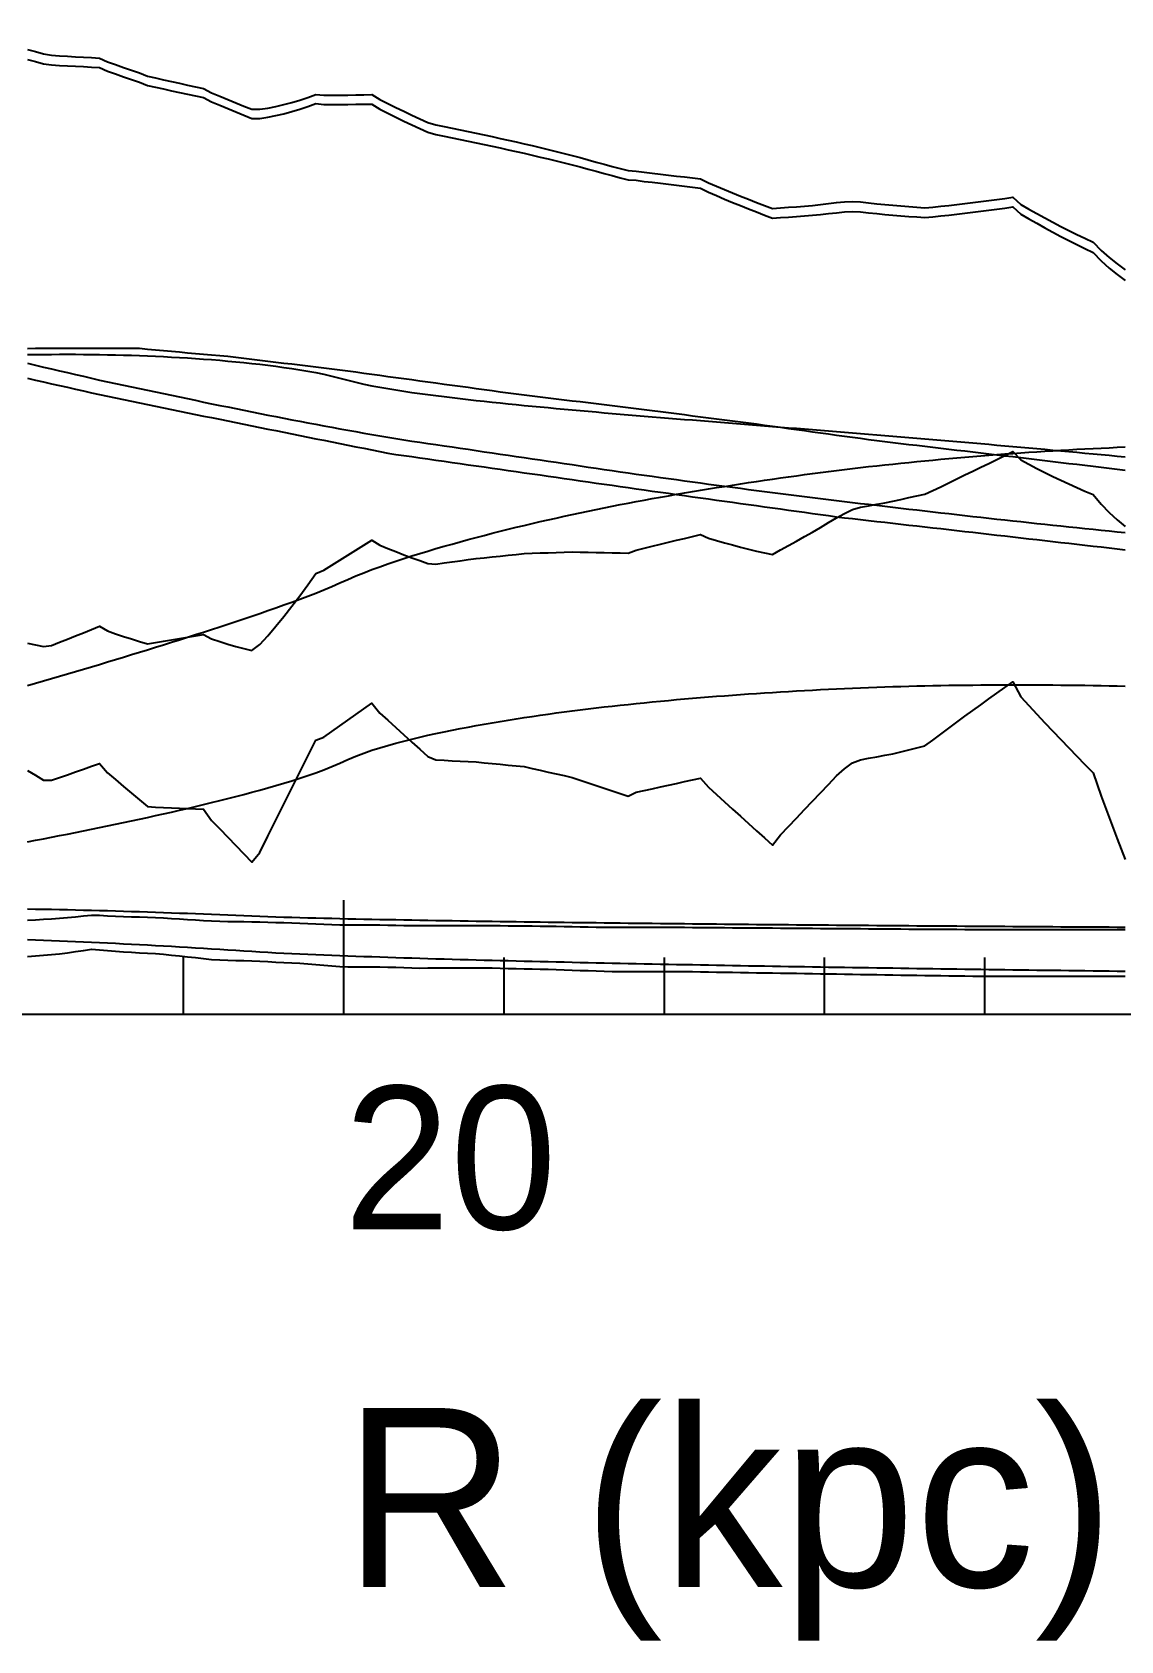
# Model space of a CAD drawing. Extents: x -35 to 191, y -35 to 135.
# Drawn here: x 72.2 to 133, y -35 to 54.9 of the extents above; entities that cross this region are included whole.
import ezdxf

# ---------------------------------------------------------------- set-up
doc = ezdxf.new("R2010")
doc.units = 0

msp = doc.modelspace()

# ---------------------------------------------------------------- linework, layer by layer
at = {"color": 0}
for p, q in [((89.6, 0), (89.6, 6.4)), ((80.64, 0), (80.64, 3.2)), ((98.56, 0), (98.56, 3.2)), ((107.52, 0), (107.52, 3.2)), ((116.48, 0), (116.48, 3.2)), ((125.44, 0), (125.44, 3.2))]:
    msp.add_line(p, q, dxfattribs=at)
msp.add_lwpolyline([(0, 0), (0, 108.731), (179.2, 108.731), (179.2, 0)], close=True, dxfattribs=at)
at = {"color": 2}
for points in [[(71.904, 53.967), (72.352, 53.848), (72.8, 53.715), (73.248, 53.644), (73.696, 53.615), (74.144, 53.588), (74.592, 53.561), (75.04, 53.536), (75.488, 53.512), (75.936, 53.483), (76.384, 53.28), (76.832, 53.12), (77.28, 52.964), (77.728, 52.81), (78.176, 52.658), (78.624, 52.473), (79.072, 52.372), (79.52, 52.274), (79.968, 52.174), (80.416, 52.075), (80.864, 51.975), (81.312, 51.876), (81.76, 51.777), (82.208, 51.547), (82.656, 51.358), (83.104, 51.174), (83.552, 50.988), (84, 50.803), (84.448, 50.623), (84.896, 50.62), (85.344, 50.689), (85.792, 50.775), (86.24, 50.878), (86.688, 50.996), (87.136, 51.131), (87.584, 51.281), (88.032, 51.447), (88.48, 51.403), (88.928, 51.407), (89.376, 51.41), (89.824, 51.415), (90.272, 51.423), (90.72, 51.434), (91.168, 51.447), (91.616, 51.168), (92.064, 50.943), (92.512, 50.723), (92.96, 50.509), (93.408, 50.3), (93.856, 50.092), (94.304, 49.888), (94.752, 49.749), (95.2, 49.655), (95.648, 49.564), (96.096, 49.471), (96.544, 49.378), (96.992, 49.286), (97.44, 49.187), (97.888, 49.089), (98.336, 48.99), (98.784, 48.891), (99.232, 48.792), (99.68, 48.694), (100.128, 48.586), (100.576, 48.477), (101.024, 48.367), (101.472, 48.258), (101.92, 48.148), (102.368, 48.039), (102.816, 47.915), (103.264, 47.792), (103.712, 47.67), (104.16, 47.549), (104.608, 47.428), (105.056, 47.308), (105.504, 47.189), (105.952, 47.163), (106.4, 47.107), (106.848, 47.052), (107.296, 46.997), (107.744, 46.942), (108.192, 46.888), (108.64, 46.835), (109.088, 46.782), (109.536, 46.729), (109.984, 46.504), (110.432, 46.315), (110.88, 46.128), (111.328, 45.945), (111.776, 45.765), (112.224, 45.589), (112.672, 45.415), (113.12, 45.243), (113.568, 45.073), (114.016, 45.115), (114.464, 45.14), (114.912, 45.171), (115.36, 45.207), (115.808, 45.247), (116.256, 45.294), (116.704, 45.345), (117.152, 45.402), (117.6, 45.441), (118.048, 45.468), (118.496, 45.442), (118.944, 45.391), (119.392, 45.34), (119.84, 45.294), (120.288, 45.25), (120.736, 45.216), (121.184, 45.182), (121.632, 45.148), (122.08, 45.116), (122.528, 45.15), (122.976, 45.196), (123.424, 45.245), (123.872, 45.297), (124.32, 45.351), (124.768, 45.402), (125.216, 45.456), (125.664, 45.513), (126.112, 45.572), (126.56, 45.634), (127.008, 45.699), (127.456, 45.295), (127.904, 45.041), (128.352, 44.792), (128.8, 44.546), (129.248, 44.304), (129.696, 44.072), (130.144, 43.846), (130.592, 43.623), (131.04, 43.405), (131.488, 43.191), (131.936, 42.731), (132.384, 42.338), (132.832, 41.975), (133.28, 41.65)], [(71.904, 36.9), (72.352, 36.907), (72.8, 36.913), (73.248, 36.917), (73.696, 36.919), (74.144, 36.92), (74.592, 36.919), (75.04, 36.916), (75.488, 36.912), (75.936, 36.906), (76.384, 36.898), (76.832, 36.888), (77.28, 36.877), (77.728, 36.863), (78.176, 36.848), (78.624, 36.831), (79.072, 36.812), (79.52, 36.791), (79.968, 36.768), (80.416, 36.743), (80.864, 36.715), (81.312, 36.686), (81.76, 36.654), (82.208, 36.62), (82.656, 36.583), (83.104, 36.544), (83.552, 36.503), (84, 36.459), (84.448, 36.411), (84.896, 36.361), (85.344, 36.308), (85.792, 36.251), (86.24, 36.19), (86.688, 36.125), (87.136, 36.055), (87.584, 35.979), (88.032, 35.897), (88.48, 35.807), (88.928, 35.706), (89.376, 35.592), (89.824, 35.471), (90.272, 35.357), (90.72, 35.255), (91.168, 35.163), (91.616, 35.079), (92.064, 35.001), (92.512, 34.928), (92.96, 34.858), (93.408, 34.792), (93.856, 34.729), (94.304, 34.668), (94.752, 34.609), (95.2, 34.553), (95.648, 34.498), (96.096, 34.445), (96.544, 34.393), (96.992, 34.343), (97.44, 34.294), (97.888, 34.246), (98.336, 34.199), (98.784, 34.153), (99.232, 34.108), (99.68, 34.064), (100.128, 34.021), (100.576, 33.978), (101.024, 33.936), (101.472, 33.894), (101.92, 33.853), (102.368, 33.813), (102.816, 33.773), (103.264, 33.733), (103.712, 33.694), (104.16, 33.656), (104.608, 33.617), (105.056, 33.579), (105.504, 33.541), (105.952, 33.504), (106.4, 33.467), (106.848, 33.43), (107.296, 33.393), (107.744, 33.356), (108.192, 33.32), (108.64, 33.283), (109.088, 33.247), (109.536, 33.211), (109.984, 33.175), (110.432, 33.139), (110.88, 33.103), (111.328, 33.067), (111.776, 33.031), (112.224, 32.995), (112.672, 32.96), (113.12, 32.924), (113.568, 32.888), (114.016, 32.852), (114.464, 32.816), (114.912, 32.781), (115.36, 32.745), (115.808, 32.709), (116.256, 32.673), (116.704, 32.636), (117.152, 32.6), (117.6, 32.564), (118.048, 32.527), (118.496, 32.491), (118.944, 32.454), (119.392, 32.417), (119.84, 32.38), (120.288, 32.343), (120.736, 32.306), (121.184, 32.269), (121.632, 32.231), (122.08, 32.194), (122.528, 32.156), (122.976, 32.118), (123.424, 32.08), (123.872, 32.041), (124.32, 32.003), (124.768, 31.964), (125.216, 31.925), (125.664, 31.886), (126.112, 31.846), (126.56, 31.807), (127.008, 31.767), (127.456, 31.727), (127.904, 31.687), (128.352, 31.647), (128.8, 31.606), (129.248, 31.565), (129.696, 31.524), (130.144, 31.483), (130.592, 31.441), (131.04, 31.399), (131.488, 31.357), (131.936, 31.315), (132.384, 31.272), (132.832, 31.229), (133.28, 31.186)], [(71.904, 36.416), (72.352, 36.312), (72.8, 36.209), (73.248, 36.104), (73.696, 36.001), (74.144, 35.897), (74.592, 35.793), (75.04, 35.689), (75.488, 35.585), (75.936, 35.482), (76.384, 35.387), (76.832, 35.292), (77.28, 35.198), (77.728, 35.103), (78.176, 35.008), (78.624, 34.914), (79.072, 34.819), (79.52, 34.725), (79.968, 34.63), (80.416, 34.535), (80.864, 34.441), (81.312, 34.346), (81.76, 34.252), (82.208, 34.158), (82.656, 34.066), (83.104, 33.974), (83.552, 33.882), (84, 33.792), (84.448, 33.702), (84.896, 33.613), (85.344, 33.525), (85.792, 33.437), (86.24, 33.35), (86.688, 33.264), (87.136, 33.178), (87.584, 33.093), (88.032, 33.009), (88.48, 32.925), (88.928, 32.842), (89.376, 32.76), (89.824, 32.678), (90.272, 32.596), (90.72, 32.516), (91.168, 32.435), (91.616, 32.355), (92.064, 32.277), (92.512, 32.203), (92.96, 32.136), (93.408, 32.071), (93.856, 32.004), (94.304, 31.938), (94.752, 31.872), (95.2, 31.805), (95.648, 31.741), (96.096, 31.674), (96.544, 31.607), (96.992, 31.542), (97.44, 31.475), (97.888, 31.409), (98.336, 31.343), (98.784, 31.276), (99.232, 31.211), (99.68, 31.145), (100.128, 31.078), (100.576, 31.013), (101.024, 30.947), (101.472, 30.881), (101.92, 30.815), (102.368, 30.749), (102.816, 30.683), (103.264, 30.617), (103.712, 30.551), (104.16, 30.485), (104.608, 30.42), (105.056, 30.355), (105.504, 30.291), (105.952, 30.226), (106.4, 30.163), (106.848, 30.099), (107.296, 30.036), (107.744, 29.974), (108.192, 29.912), (108.64, 29.85), (109.088, 29.789), (109.536, 29.728), (109.984, 29.667), (110.432, 29.607), (110.88, 29.547), (111.328, 29.487), (111.776, 29.428), (112.224, 29.369), (112.672, 29.311), (113.12, 29.253), (113.568, 29.195), (114.016, 29.138), (114.464, 29.081), (114.912, 29.024), (115.36, 28.967), (115.808, 28.911), (116.256, 28.855), (116.704, 28.8), (117.152, 28.745), (117.6, 28.691), (118.048, 28.638), (118.496, 28.585), (118.944, 28.532), (119.392, 28.479), (119.84, 28.426), (120.288, 28.373), (120.736, 28.321), (121.184, 28.268), (121.632, 28.216), (122.08, 28.164), (122.528, 28.113), (122.976, 28.061), (123.424, 28.01), (123.872, 27.96), (124.32, 27.909), (124.768, 27.859), (125.216, 27.809), (125.664, 27.76), (126.112, 27.71), (126.56, 27.661), (127.008, 27.612), (127.456, 27.564), (127.904, 27.515), (128.352, 27.467), (128.8, 27.42), (129.248, 27.372), (129.696, 27.325), (130.144, 27.277), (130.592, 27.231), (131.04, 27.184), (131.488, 27.137), (131.936, 27.091), (132.384, 27.045), (132.832, 26.999), (133.28, 26.953)], [(71.904, 9.66), (72.352, 9.745), (72.8, 9.831), (73.248, 9.918), (73.696, 10.006), (74.144, 10.094), (74.592, 10.183), (75.04, 10.273), (75.488, 10.364), (75.936, 10.455), (76.384, 10.548), (76.832, 10.641), (77.28, 10.735), (77.728, 10.831), (78.176, 10.927), (78.624, 11.025), (79.072, 11.124), (79.52, 11.224), (79.968, 11.325), (80.416, 11.428), (80.864, 11.532), (81.312, 11.637), (81.76, 11.745), (82.208, 11.853), (82.656, 11.964), (83.104, 12.077), (83.552, 12.192), (84, 12.309), (84.448, 12.428), (84.896, 12.551), (85.344, 12.676), (85.792, 12.805), (86.24, 12.937), (86.688, 13.074), (87.136, 13.217), (87.584, 13.365), (88.032, 13.521), (88.48, 13.686), (88.928, 13.865), (89.376, 14.06), (89.824, 14.262), (90.272, 14.451), (90.72, 14.621), (91.168, 14.776), (91.616, 14.918), (92.064, 15.051), (92.512, 15.176), (92.96, 15.294), (93.408, 15.407), (93.856, 15.514), (94.304, 15.617), (94.752, 15.716), (95.2, 15.812), (95.648, 15.903), (96.096, 15.992), (96.544, 16.078), (96.992, 16.161), (97.44, 16.241), (97.888, 16.318), (98.336, 16.394), (98.784, 16.467), (99.232, 16.538), (99.68, 16.607), (100.128, 16.674), (100.576, 16.739), (101.024, 16.802), (101.472, 16.864), (101.92, 16.923), (102.368, 16.982), (102.816, 17.038), (103.264, 17.093), (103.712, 17.147), (104.16, 17.199), (104.608, 17.25), (105.056, 17.299), (105.504, 17.347), (105.952, 17.394), (106.4, 17.439), (106.848, 17.484), (107.296, 17.527), (107.744, 17.569), (108.192, 17.609), (108.64, 17.649), (109.088, 17.687), (109.536, 17.725), (109.984, 17.761), (110.432, 17.796), (110.88, 17.83), (111.328, 17.864), (111.776, 17.896), (112.224, 17.927), (112.672, 17.958), (113.12, 17.987), (113.568, 18.016), (114.016, 18.043), (114.464, 18.07), (114.912, 18.097), (115.36, 18.122), (115.808, 18.147), (116.256, 18.171), (116.704, 18.195), (117.152, 18.217), (117.6, 18.238), (118.048, 18.258), (118.496, 18.276), (118.944, 18.293), (119.392, 18.309), (119.84, 18.324), (120.288, 18.338), (120.736, 18.351), (121.184, 18.364), (121.632, 18.375), (122.08, 18.385), (122.528, 18.394), (122.976, 18.402), (123.424, 18.41), (123.872, 18.416), (124.32, 18.422), (124.768, 18.427), (125.216, 18.431), (125.664, 18.434), (126.112, 18.437), (126.56, 18.438), (127.008, 18.439), (127.456, 18.439), (127.904, 18.438), (128.352, 18.437), (128.8, 18.434), (129.248, 18.431), (129.696, 18.427), (130.144, 18.423), (130.592, 18.417), (131.04, 18.411), (131.488, 18.405), (131.936, 18.397), (132.384, 18.389), (132.832, 18.38), (133.28, 18.37)], [(71.904, 4.198), (72.352, 4.182), (72.8, 4.166), (73.248, 4.149), (73.696, 4.131), (74.144, 4.112), (74.592, 4.093), (75.04, 4.073), (75.488, 4.053), (75.936, 4.032), (76.384, 4.01), (76.832, 3.988), (77.28, 3.965), (77.728, 3.942), (78.176, 3.918), (78.624, 3.894), (79.072, 3.869), (79.52, 3.844), (79.968, 3.818), (80.416, 3.792), (80.864, 3.765), (81.312, 3.738), (81.76, 3.711), (82.208, 3.683), (82.656, 3.655), (83.104, 3.626), (83.552, 3.596), (84, 3.566), (84.448, 3.537), (84.896, 3.51), (85.344, 3.485), (85.792, 3.462), (86.24, 3.439), (86.688, 3.418), (87.136, 3.397), (87.584, 3.378), (88.032, 3.358), (88.48, 3.34), (88.928, 3.322), (89.376, 3.305), (89.824, 3.288), (90.272, 3.271), (90.72, 3.255), (91.168, 3.239), (91.616, 3.224), (92.064, 3.209), (92.512, 3.194), (92.96, 3.18), (93.408, 3.166), (93.856, 3.152), (94.304, 3.138), (94.752, 3.125), (95.2, 3.112), (95.648, 3.099), (96.096, 3.087), (96.544, 3.074), (96.992, 3.062), (97.44, 3.05), (97.888, 3.039), (98.336, 3.027), (98.784, 3.016), (99.232, 3.004), (99.68, 2.993), (100.128, 2.983), (100.576, 2.972), (101.024, 2.961), (101.472, 2.951), (101.92, 2.941), (102.368, 2.93), (102.816, 2.92), (103.264, 2.91), (103.712, 2.901), (104.16, 2.891), (104.608, 2.882), (105.056, 2.872), (105.504, 2.863), (105.952, 2.854), (106.4, 2.845), (106.848, 2.836), (107.296, 2.827), (107.744, 2.818), (108.192, 2.809), (108.64, 2.801), (109.088, 2.792), (109.536, 2.784), (109.984, 2.775), (110.432, 2.767), (110.88, 2.759), (111.328, 2.751), (111.776, 2.743), (112.224, 2.735), (112.672, 2.727), (113.12, 2.72), (113.568, 2.712), (114.016, 2.704), (114.464, 2.697), (114.912, 2.689), (115.36, 2.682), (115.808, 2.674), (116.256, 2.667), (116.704, 2.66), (117.152, 2.653), (117.6, 2.646), (118.048, 2.639), (118.496, 2.632), (118.944, 2.625), (119.392, 2.618), (119.84, 2.611), (120.288, 2.605), (120.736, 2.598), (121.184, 2.591), (121.632, 2.585), (122.08, 2.578), (122.528, 2.572), (122.976, 2.565), (123.424, 2.559), (123.872, 2.553), (124.32, 2.546), (124.768, 2.54), (125.216, 2.534), (125.664, 2.528), (126.112, 2.522), (126.56, 2.516), (127.008, 2.51), (127.456, 2.504), (127.904, 2.498), (128.352, 2.492), (128.8, 2.486), (129.248, 2.48), (129.696, 2.475), (130.144, 2.469), (130.592, 2.463), (131.04, 2.458), (131.488, 2.452), (131.936, 2.447), (132.384, 2.441), (132.832, 2.436), (133.28, 2.43)]]:
    msp.add_lwpolyline(points, dxfattribs=at)
at = {"color": 1}
msp.add_lwpolyline([(71.904, 53.412), (72.352, 53.296), (72.8, 53.165), (73.248, 53.097), (73.696, 53.071), (74.144, 53.047), (74.592, 53.025), (75.04, 53.003), (75.488, 52.981), (75.936, 52.954), (76.384, 52.754), (76.832, 52.596), (77.28, 52.441), (77.728, 52.288), (78.176, 52.138), (78.624, 51.953), (79.072, 51.854), (79.52, 51.758), (79.968, 51.66), (80.416, 51.562), (80.864, 51.465), (81.312, 51.368), (81.76, 51.27), (82.208, 51.04), (82.656, 50.851), (83.104, 50.666), (83.552, 50.478), (84, 50.292), (84.448, 50.111), (84.896, 50.109), (85.344, 50.18), (85.792, 50.267), (86.24, 50.37), (86.688, 50.489), (87.136, 50.624), (87.584, 50.774), (88.032, 50.939), (88.48, 50.893), (88.928, 50.894), (89.376, 50.894), (89.824, 50.896), (90.272, 50.9), (90.72, 50.907), (91.168, 50.915), (91.616, 50.629), (92.064, 50.395), (92.512, 50.176), (92.96, 49.963), (93.408, 49.753), (93.856, 49.546), (94.304, 49.342), (94.752, 49.204), (95.2, 49.112), (95.648, 49.021), (96.096, 48.93), (96.544, 48.839), (96.992, 48.748), (97.44, 48.651), (97.888, 48.554), (98.336, 48.457), (98.784, 48.359), (99.232, 48.262), (99.68, 48.164), (100.128, 48.058), (100.576, 47.95), (101.024, 47.842), (101.472, 47.733), (101.92, 47.625), (102.368, 47.516), (102.816, 47.393), (103.264, 47.272), (103.712, 47.151), (104.16, 47.03), (104.608, 46.91), (105.056, 46.791), (105.504, 46.672), (105.952, 46.647), (106.4, 46.591), (106.848, 46.536), (107.296, 46.48), (107.744, 46.425), (108.192, 46.371), (108.64, 46.317), (109.088, 46.263), (109.536, 46.21), (109.984, 45.983), (110.432, 45.791), (110.88, 45.602), (111.328, 45.416), (111.776, 45.233), (112.224, 45.053), (112.672, 44.877), (113.12, 44.7), (113.568, 44.527), (114.016, 44.568), (114.464, 44.591), (114.912, 44.619), (115.36, 44.653), (115.808, 44.692), (116.256, 44.735), (116.704, 44.784), (117.152, 44.838), (117.6, 44.88), (118.048, 44.91), (118.496, 44.886), (118.944, 44.836), (119.392, 44.787), (119.84, 44.742), (120.288, 44.7), (120.736, 44.667), (121.184, 44.634), (121.632, 44.602), (122.08, 44.57), (122.528, 44.606), (122.976, 44.654), (123.424, 44.704), (123.872, 44.757), (124.32, 44.813), (124.768, 44.864), (125.216, 44.92), (125.664, 44.977), (126.112, 45.037), (126.56, 45.1), (127.008, 45.165), (127.456, 44.756), (127.904, 44.498), (128.352, 44.245), (128.8, 43.995), (129.248, 43.749), (129.696, 43.513), (130.144, 43.282), (130.592, 43.055), (131.04, 42.832), (131.488, 42.613), (131.936, 42.145), (132.384, 41.744), (132.832, 41.375), (133.28, 41.042)], dxfattribs=at)
at = {"color": 6}
for points in [[(71.904, 37.24), (72.352, 37.264), (72.8, 37.266), (73.248, 37.266), (73.696, 37.266), (74.144, 37.266), (74.592, 37.266), (75.04, 37.266), (75.488, 37.266), (75.936, 37.266), (76.384, 37.266), (76.832, 37.266), (77.28, 37.266), (77.728, 37.266), (78.176, 37.266), (78.624, 37.213), (79.072, 37.172), (79.52, 37.132), (79.968, 37.091), (80.416, 37.05), (80.864, 37.009), (81.312, 36.969), (81.76, 36.928), (82.208, 36.887), (82.656, 36.847), (83.104, 36.806), (83.552, 36.756), (84, 36.702), (84.448, 36.648), (84.896, 36.594), (85.344, 36.541), (85.792, 36.487), (86.24, 36.433), (86.688, 36.379), (87.136, 36.326), (87.584, 36.272), (88.032, 36.218), (88.48, 36.164), (88.928, 36.11), (89.376, 36.053), (89.824, 35.992), (90.272, 35.93), (90.72, 35.869), (91.168, 35.808), (91.616, 35.747), (92.064, 35.686), (92.512, 35.625), (92.96, 35.564), (93.408, 35.503), (93.856, 35.442), (94.304, 35.38), (94.752, 35.319), (95.2, 35.258), (95.648, 35.197), (96.096, 35.136), (96.544, 35.075), (96.992, 35.014), (97.44, 34.953), (97.888, 34.892), (98.336, 34.83), (98.784, 34.769), (99.232, 34.708), (99.68, 34.647), (100.128, 34.596), (100.576, 34.542), (101.024, 34.489), (101.472, 34.435), (101.92, 34.381), (102.368, 34.327), (102.816, 34.274), (103.264, 34.22), (103.712, 34.166), (104.16, 34.112), (104.608, 34.059), (105.056, 34.005), (105.504, 33.951), (105.952, 33.892), (106.4, 33.834), (106.848, 33.777), (107.296, 33.719), (107.744, 33.661), (108.192, 33.603), (108.64, 33.545), (109.088, 33.487), (109.536, 33.43), (109.984, 33.372), (110.432, 33.314), (110.88, 33.256), (111.328, 33.198), (111.776, 33.14), (112.224, 33.083), (112.672, 33.025), (113.12, 32.963), (113.568, 32.902), (114.016, 32.84), (114.464, 32.778), (114.912, 32.716), (115.36, 32.654), (115.808, 32.592), (116.256, 32.531), (116.704, 32.469), (117.152, 32.407), (117.6, 32.345), (118.048, 32.283), (118.496, 32.222), (118.944, 32.16), (119.392, 32.098), (119.84, 32.042), (120.288, 31.989), (120.736, 31.937), (121.184, 31.884), (121.632, 31.831), (122.08, 31.779), (122.528, 31.726), (122.976, 31.673), (123.424, 31.62), (123.872, 31.568), (124.32, 31.515), (124.768, 31.462), (125.216, 31.409), (125.664, 31.357), (126.112, 31.304), (126.56, 31.251), (127.008, 31.199), (127.456, 31.146), (127.904, 31.092), (128.352, 31.039), (128.8, 30.985), (129.248, 30.931), (129.696, 30.877), (130.144, 30.823), (130.592, 30.77), (131.04, 30.716), (131.488, 30.662), (131.936, 30.608), (132.384, 30.555), (132.832, 30.501), (133.28, 30.447)], [(71.904, 35.579), (72.352, 35.478), (72.8, 35.377), (73.248, 35.276), (73.696, 35.175), (74.144, 35.073), (74.592, 34.972), (75.04, 34.871), (75.488, 34.77), (75.936, 34.669), (76.384, 34.577), (76.832, 34.484), (77.28, 34.392), (77.728, 34.3), (78.176, 34.208), (78.624, 34.115), (79.072, 34.023), (79.52, 33.931), (79.968, 33.838), (80.416, 33.746), (80.864, 33.654), (81.312, 33.562), (81.76, 33.469), (82.208, 33.377), (82.656, 33.285), (83.104, 33.193), (83.552, 33.1), (84, 33.008), (84.448, 32.919), (84.896, 32.829), (85.344, 32.74), (85.792, 32.65), (86.24, 32.56), (86.688, 32.471), (87.136, 32.381), (87.584, 32.291), (88.032, 32.202), (88.48, 32.112), (88.928, 32.023), (89.376, 31.933), (89.824, 31.843), (90.272, 31.754), (90.72, 31.664), (91.168, 31.574), (91.616, 31.485), (92.064, 31.395), (92.512, 31.324), (92.96, 31.26), (93.408, 31.196), (93.856, 31.132), (94.304, 31.068), (94.752, 31.004), (95.2, 30.94), (95.648, 30.876), (96.096, 30.812), (96.544, 30.748), (96.992, 30.684), (97.44, 30.62), (97.888, 30.556), (98.336, 30.492), (98.784, 30.427), (99.232, 30.363), (99.68, 30.299), (100.128, 30.235), (100.576, 30.171), (101.024, 30.107), (101.472, 30.043), (101.92, 29.979), (102.368, 29.915), (102.816, 29.851), (103.264, 29.787), (103.712, 29.723), (104.16, 29.659), (104.608, 29.595), (105.056, 29.531), (105.504, 29.467), (105.952, 29.403), (106.4, 29.339), (106.848, 29.275), (107.296, 29.211), (107.744, 29.147), (108.192, 29.083), (108.64, 29.019), (109.088, 28.957), (109.536, 28.894), (109.984, 28.832), (110.432, 28.77), (110.88, 28.708), (111.328, 28.645), (111.776, 28.583), (112.224, 28.521), (112.672, 28.459), (113.12, 28.396), (113.568, 28.334), (114.016, 28.272), (114.464, 28.21), (114.912, 28.147), (115.36, 28.085), (115.808, 28.023), (116.256, 27.961), (116.704, 27.899), (117.152, 27.836), (117.6, 27.784), (118.048, 27.733), (118.496, 27.682), (118.944, 27.631), (119.392, 27.579), (119.84, 27.528), (120.288, 27.477), (120.736, 27.426), (121.184, 27.374), (121.632, 27.323), (122.08, 27.272), (122.528, 27.221), (122.976, 27.17), (123.424, 27.118), (123.872, 27.067), (124.32, 27.016), (124.768, 26.965), (125.216, 26.914), (125.664, 26.862), (126.112, 26.811), (126.56, 26.76), (127.008, 26.709), (127.456, 26.657), (127.904, 26.606), (128.352, 26.555), (128.8, 26.504), (129.248, 26.453), (129.696, 26.401), (130.144, 26.35), (130.592, 26.299), (131.04, 26.248), (131.488, 26.197), (131.936, 26.145), (132.384, 26.094), (132.832, 26.043), (133.28, 25.992)], [(71.904, 13.651), (72.352, 13.382), (72.8, 13.114), (73.248, 13.101), (73.696, 13.257), (74.144, 13.413), (74.592, 13.57), (75.04, 13.726), (75.488, 13.882), (75.936, 14.039), (76.384, 13.511), (76.832, 13.136), (77.28, 12.761), (77.728, 12.386), (78.176, 12.011), (78.624, 11.636), (79.072, 11.605), (79.52, 11.585), (79.968, 11.565), (80.416, 11.545), (80.864, 11.525), (81.312, 11.505), (81.76, 11.485), (82.208, 10.856), (82.656, 10.388), (83.104, 9.92), (83.552, 9.452), (84, 8.984), (84.448, 8.516), (84.896, 9.071), (85.344, 9.968), (85.792, 10.864), (86.24, 11.76), (86.688, 12.656), (87.136, 13.553), (87.584, 14.449), (88.032, 15.345), (88.48, 15.513), (88.928, 15.83), (89.376, 16.147), (89.824, 16.465), (90.272, 16.782), (90.72, 17.1), (91.168, 17.417), (91.616, 16.861), (92.064, 16.456), (92.512, 16.051), (92.96, 15.646), (93.408, 15.241), (93.856, 14.836), (94.304, 14.431), (94.752, 14.244), (95.2, 14.22), (95.648, 14.197), (96.096, 14.173), (96.544, 14.149), (96.992, 14.126), (97.44, 14.082), (97.888, 14.039), (98.336, 13.995), (98.784, 13.951), (99.232, 13.907), (99.68, 13.864), (100.128, 13.765), (100.576, 13.664), (101.024, 13.563), (101.472, 13.462), (101.92, 13.361), (102.368, 13.261), (102.816, 13.107), (103.264, 12.957), (103.712, 12.808), (104.16, 12.659), (104.608, 12.509), (105.056, 12.36), (105.504, 12.211), (105.952, 12.43), (106.4, 12.53), (106.848, 12.629), (107.296, 12.729), (107.744, 12.828), (108.192, 12.928), (108.64, 13.028), (109.088, 13.127), (109.536, 13.227), (109.984, 12.707), (110.432, 12.302), (110.88, 11.898), (111.328, 11.493), (111.776, 11.088), (112.224, 10.683), (112.672, 10.278), (113.12, 9.874), (113.568, 9.469), (114.016, 10.046), (114.464, 10.517), (114.912, 10.989), (115.36, 11.46), (115.808, 11.931), (116.256, 12.403), (116.704, 12.874), (117.152, 13.345), (117.6, 13.74), (118.048, 14.085), (118.496, 14.25), (118.944, 14.334), (119.392, 14.418), (119.84, 14.502), (120.288, 14.586), (120.736, 14.697), (121.184, 14.809), (121.632, 14.921), (122.08, 15.034), (122.528, 15.342), (122.976, 15.679), (123.424, 16.015), (123.872, 16.351), (124.32, 16.687), (124.768, 17.006), (125.216, 17.328), (125.664, 17.65), (126.112, 17.971), (126.56, 18.293), (127.008, 18.615), (127.456, 17.77), (127.904, 17.288), (128.352, 16.805), (128.8, 16.322), (129.248, 15.84), (129.696, 15.372), (130.144, 14.909), (130.592, 14.446), (131.04, 13.984), (131.488, 13.521), (131.936, 12.211), (132.384, 11.022), (132.832, 9.834), (133.28, 8.676)], [(71.904, 3.241), (72.352, 3.278), (72.8, 3.316), (73.248, 3.353), (73.696, 3.39), (74.144, 3.452), (74.592, 3.518), (75.04, 3.585), (75.488, 3.651), (75.936, 3.624), (76.384, 3.583), (76.832, 3.542), (77.28, 3.512), (77.728, 3.487), (78.176, 3.462), (78.624, 3.437), (79.072, 3.412), (79.52, 3.387), (79.968, 3.33), (80.416, 3.282), (80.864, 3.233), (81.312, 3.184), (81.76, 3.135), (82.208, 3.087), (82.656, 3.058), (83.104, 3.044), (83.552, 3.03), (84, 3.015), (84.448, 3.001), (84.896, 2.98), (85.344, 2.959), (85.792, 2.938), (86.24, 2.917), (86.688, 2.896), (87.136, 2.875), (87.584, 2.842), (88.032, 2.803), (88.48, 2.765), (88.928, 2.726), (89.376, 2.688), (89.824, 2.672), (90.272, 2.672), (90.72, 2.672), (91.168, 2.672), (91.616, 2.672), (92.064, 2.655), (92.512, 2.642), (92.96, 2.628), (93.408, 2.615), (93.856, 2.602), (94.304, 2.606), (94.752, 2.606), (95.2, 2.606), (95.648, 2.606), (96.096, 2.606), (96.544, 2.606), (96.992, 2.606), (97.44, 2.606), (97.888, 2.606), (98.336, 2.595), (98.784, 2.586), (99.232, 2.576), (99.68, 2.567), (100.128, 2.558), (100.576, 2.548), (101.024, 2.539), (101.472, 2.521), (101.92, 2.505), (102.368, 2.489), (102.816, 2.472), (103.264, 2.456), (103.712, 2.44), (104.16, 2.424), (104.608, 2.407), (105.056, 2.409), (105.504, 2.409), (105.952, 2.409), (106.4, 2.409), (106.848, 2.409), (107.296, 2.409), (107.744, 2.409), (108.192, 2.409), (108.64, 2.409), (109.088, 2.4), (109.536, 2.393), (109.984, 2.386), (110.432, 2.378), (110.88, 2.371), (111.328, 2.364), (111.776, 2.357), (112.224, 2.35), (112.672, 2.343), (113.12, 2.336), (113.568, 2.328), (114.016, 2.321), (114.464, 2.314), (114.912, 2.307), (115.36, 2.299), (115.808, 2.292), (116.256, 2.285), (116.704, 2.278), (117.152, 2.27), (117.6, 2.263), (118.048, 2.256), (118.496, 2.248), (118.944, 2.241), (119.392, 2.234), (119.84, 2.226), (120.288, 2.219), (120.736, 2.212), (121.184, 2.205), (121.632, 2.198), (122.08, 2.192), (122.528, 2.185), (122.976, 2.178), (123.424, 2.172), (123.872, 2.165), (124.32, 2.158), (124.768, 2.151), (125.216, 2.145), (125.664, 2.146), (126.112, 2.146), (126.56, 2.146), (127.008, 2.146), (127.456, 2.146), (127.904, 2.146), (128.352, 2.146), (128.8, 2.146), (129.248, 2.146), (129.696, 2.146), (130.144, 2.146), (130.592, 2.146), (131.04, 2.146), (131.488, 2.146), (131.936, 2.146), (132.384, 2.146), (132.832, 2.146), (133.28, 2.146)]]:
    msp.add_lwpolyline(points, dxfattribs=at)
at = {"color": 3}
for points in [[(71.904, 18.392), (72.352, 18.523), (72.8, 18.654), (73.248, 18.785), (73.696, 18.917), (74.144, 19.05), (74.592, 19.183), (75.04, 19.316), (75.488, 19.45), (75.936, 19.584), (76.384, 19.719), (76.832, 19.855), (77.28, 19.991), (77.728, 20.128), (78.176, 20.265), (78.624, 20.403), (79.072, 20.542), (79.52, 20.681), (79.968, 20.822), (80.416, 20.963), (80.864, 21.105), (81.312, 21.247), (81.76, 21.391), (82.208, 21.536), (82.656, 21.682), (83.104, 21.829), (83.552, 21.978), (84, 22.127), (84.448, 22.279), (84.896, 22.432), (85.344, 22.586), (85.792, 22.743), (86.24, 22.902), (86.688, 23.064), (87.136, 23.229), (87.584, 23.397), (88.032, 23.57), (88.48, 23.749), (88.928, 23.936), (89.376, 24.132), (89.824, 24.333), (90.272, 24.527), (90.72, 24.708), (91.168, 24.879), (91.616, 25.043), (92.064, 25.201), (92.512, 25.353), (92.96, 25.5), (93.408, 25.644), (93.856, 25.784), (94.304, 25.92), (94.752, 26.053), (95.2, 26.183), (95.648, 26.311), (96.096, 26.436), (96.544, 26.558), (96.992, 26.678), (97.44, 26.796), (97.888, 26.911), (98.336, 27.025), (98.784, 27.136), (99.232, 27.246), (99.68, 27.353), (100.128, 27.459), (100.576, 27.563), (101.024, 27.665), (101.472, 27.765), (101.92, 27.864), (102.368, 27.961), (102.816, 28.057), (103.264, 28.151), (103.712, 28.243), (104.16, 28.334), (104.608, 28.424), (105.056, 28.512), (105.504, 28.599), (105.952, 28.684), (106.4, 28.768), (106.848, 28.851), (107.296, 28.932), (107.744, 29.012), (108.192, 29.091), (108.64, 29.168), (109.088, 29.244), (109.536, 29.319), (109.984, 29.393), (110.432, 29.466), (110.88, 29.537), (111.328, 29.607), (111.776, 29.676), (112.224, 29.744), (112.672, 29.811), (113.12, 29.877), (113.568, 29.942), (114.016, 30.005), (114.464, 30.068), (114.912, 30.129), (115.36, 30.19), (115.808, 30.25), (116.256, 30.309), (116.704, 30.367), (117.152, 30.423), (117.6, 30.479), (118.048, 30.532), (118.496, 30.585), (118.944, 30.637), (119.392, 30.687), (119.84, 30.736), (120.288, 30.784), (120.736, 30.831), (121.184, 30.876), (121.632, 30.921), (122.08, 30.965), (122.528, 31.007), (122.976, 31.049), (123.424, 31.089), (123.872, 31.129), (124.32, 31.167), (124.768, 31.204), (125.216, 31.241), (125.664, 31.276), (126.112, 31.311), (126.56, 31.345), (127.008, 31.377), (127.456, 31.409), (127.904, 31.44), (128.352, 31.47), (128.8, 31.499), (129.248, 31.527), (129.696, 31.554), (130.144, 31.58), (130.592, 31.606), (131.04, 31.63), (131.488, 31.654), (131.936, 31.677), (132.384, 31.699), (132.832, 31.72), (133.28, 31.74)], [(71.904, 5.908), (72.352, 5.902), (72.8, 5.894), (73.248, 5.886), (73.696, 5.877), (74.144, 5.868), (74.592, 5.858), (75.04, 5.847), (75.488, 5.836), (75.936, 5.824), (76.384, 5.812), (76.832, 5.799), (77.28, 5.786), (77.728, 5.772), (78.176, 5.757), (78.624, 5.743), (79.072, 5.727), (79.52, 5.712), (79.968, 5.696), (80.416, 5.679), (80.864, 5.662), (81.312, 5.645), (81.76, 5.628), (82.208, 5.61), (82.656, 5.592), (83.104, 5.574), (83.552, 5.555), (84, 5.536), (84.448, 5.518), (84.896, 5.501), (85.344, 5.485), (85.792, 5.47), (86.24, 5.456), (86.688, 5.443), (87.136, 5.43), (87.584, 5.418), (88.032, 5.406), (88.48, 5.395), (88.928, 5.384), (89.376, 5.374), (89.824, 5.363), (90.272, 5.354), (90.72, 5.344), (91.168, 5.335), (91.616, 5.325), (92.064, 5.317), (92.512, 5.308), (92.96, 5.299), (93.408, 5.291), (93.856, 5.283), (94.304, 5.275), (94.752, 5.267), (95.2, 5.26), (95.648, 5.253), (96.096, 5.245), (96.544, 5.238), (96.992, 5.231), (97.44, 5.224), (97.888, 5.218), (98.336, 5.211), (98.784, 5.205), (99.232, 5.198), (99.68, 5.192), (100.128, 5.186), (100.576, 5.18), (101.024, 5.174), (101.472, 5.168), (101.92, 5.162), (102.368, 5.157), (102.816, 5.151), (103.264, 5.146), (103.712, 5.14), (104.16, 5.135), (104.608, 5.13), (105.056, 5.124), (105.504, 5.119), (105.952, 5.114), (106.4, 5.109), (106.848, 5.104), (107.296, 5.1), (107.744, 5.095), (108.192, 5.09), (108.64, 5.086), (109.088, 5.081), (109.536, 5.076), (109.984, 5.072), (110.432, 5.067), (110.88, 5.063), (111.328, 5.059), (111.776, 5.055), (112.224, 5.05), (112.672, 5.046), (113.12, 5.042), (113.568, 5.038), (114.016, 5.034), (114.464, 5.03), (114.912, 5.026), (115.36, 5.022), (115.808, 5.018), (116.256, 5.014), (116.704, 5.011), (117.152, 5.007), (117.6, 5.003), (118.048, 4.999), (118.496, 4.996), (118.944, 4.992), (119.392, 4.989), (119.84, 4.985), (120.288, 4.982), (120.736, 4.978), (121.184, 4.975), (121.632, 4.971), (122.08, 4.968), (122.528, 4.965), (122.976, 4.961), (123.424, 4.958), (123.872, 4.955), (124.32, 4.952), (124.768, 4.948), (125.216, 4.945), (125.664, 4.942), (126.112, 4.939), (126.56, 4.936), (127.008, 4.933), (127.456, 4.93), (127.904, 4.927), (128.352, 4.924), (128.8, 4.921), (129.248, 4.918), (129.696, 4.915), (130.144, 4.912), (130.592, 4.91), (131.04, 4.907), (131.488, 4.904), (131.936, 4.901), (132.384, 4.898), (132.832, 4.896), (133.28, 4.893)]]:
    msp.add_lwpolyline(points, dxfattribs=at)
at = {"color": 4}
for points in [[(71.904, 20.768), (72.352, 20.669), (72.8, 20.574), (73.248, 20.643), (73.696, 20.821), (74.144, 20.998), (74.592, 21.176), (75.04, 21.354), (75.488, 21.532), (75.936, 21.71), (76.384, 21.451), (76.832, 21.297), (77.28, 21.148), (77.728, 21.005), (78.176, 20.869), (78.624, 20.739), (79.072, 20.806), (79.52, 20.88), (79.968, 20.953), (80.416, 21.027), (80.864, 21.101), (81.312, 21.175), (81.76, 21.25), (82.208, 21.004), (82.656, 20.854), (83.104, 20.714), (83.552, 20.584), (84, 20.465), (84.448, 20.357), (84.896, 20.687), (85.344, 21.185), (85.792, 21.71), (86.24, 22.258), (86.688, 22.829), (87.136, 23.421), (87.584, 24.033), (88.032, 24.662), (88.48, 24.846), (88.928, 25.125), (89.376, 25.405), (89.824, 25.686), (90.272, 25.968), (90.72, 26.251), (91.168, 26.533), (91.616, 26.247), (92.064, 26.065), (92.512, 25.887), (92.96, 25.713), (93.408, 25.545), (93.856, 25.381), (94.304, 25.223), (94.752, 25.192), (95.2, 25.254), (95.648, 25.316), (96.096, 25.377), (96.544, 25.437), (96.992, 25.497), (97.44, 25.545), (97.888, 25.593), (98.336, 25.64), (98.784, 25.687), (99.232, 25.734), (99.68, 25.78), (100.128, 25.796), (100.576, 25.811), (101.024, 25.826), (101.472, 25.841), (101.92, 25.856), (102.368, 25.871), (102.816, 25.859), (103.264, 25.849), (103.712, 25.84), (104.16, 25.832), (104.608, 25.823), (105.056, 25.816), (105.504, 25.808), (105.952, 25.976), (106.4, 26.086), (106.848, 26.195), (107.296, 26.304), (107.744, 26.412), (108.192, 26.52), (108.64, 26.627), (109.088, 26.734), (109.536, 26.84), (109.984, 26.645), (110.432, 26.512), (110.88, 26.383), (111.328, 26.26), (111.776, 26.141), (112.224, 26.028), (112.672, 25.921), (113.12, 25.818), (113.568, 25.722), (114.016, 25.994), (114.464, 26.233), (114.912, 26.477), (115.36, 26.728), (115.808, 26.983), (116.256, 27.244), (116.704, 27.51), (117.152, 27.781), (117.6, 28.02), (118.048, 28.236), (118.496, 28.363), (118.944, 28.45), (119.392, 28.536), (119.84, 28.622), (120.288, 28.707), (120.736, 28.806), (121.184, 28.904), (121.632, 29.002), (122.08, 29.1), (122.528, 29.3), (122.976, 29.516), (123.424, 29.733), (123.872, 29.953), (124.32, 30.174), (124.768, 30.387), (125.216, 30.603), (125.664, 30.82), (126.112, 31.039), (126.56, 31.259), (127.008, 31.481), (127.456, 31.021), (127.904, 30.779), (128.352, 30.542), (128.8, 30.311), (129.248, 30.085), (129.696, 29.873), (130.144, 29.668), (130.592, 29.469), (131.04, 29.275), (131.488, 29.087), (131.936, 28.532), (132.384, 28.074), (132.832, 27.659), (133.28, 27.299)], [(71.904, 5.271), (72.352, 5.299), (72.8, 5.327), (73.248, 5.355), (73.696, 5.383), (74.144, 5.426), (74.592, 5.472), (75.04, 5.518), (75.488, 5.565), (75.936, 5.55), (76.384, 5.526), (76.832, 5.502), (77.28, 5.485), (77.728, 5.471), (78.176, 5.457), (78.624, 5.443), (79.072, 5.429), (79.52, 5.415), (79.968, 5.381), (80.416, 5.352), (80.864, 5.323), (81.312, 5.295), (81.76, 5.266), (82.208, 5.238), (82.656, 5.222), (83.104, 5.214), (83.552, 5.206), (84, 5.198), (84.448, 5.19), (84.896, 5.178), (85.344, 5.166), (85.792, 5.155), (86.24, 5.143), (86.688, 5.131), (87.136, 5.12), (87.584, 5.101), (88.032, 5.08), (88.48, 5.059), (88.928, 5.039), (89.376, 5.018), (89.824, 5.01), (90.272, 5.01), (90.72, 5.01), (91.168, 5.01), (91.616, 5.011), (92.064, 5.002), (92.512, 4.995), (92.96, 4.988), (93.408, 4.981), (93.856, 4.975), (94.304, 4.977), (94.752, 4.977), (95.2, 4.977), (95.648, 4.978), (96.096, 4.978), (96.544, 4.978), (96.992, 4.978), (97.44, 4.978), (97.888, 4.978), (98.336, 4.972), (98.784, 4.968), (99.232, 4.963), (99.68, 4.958), (100.128, 4.954), (100.576, 4.949), (101.024, 4.944), (101.472, 4.936), (101.92, 4.927), (102.368, 4.919), (102.816, 4.911), (103.264, 4.903), (103.712, 4.895), (104.16, 4.887), (104.608, 4.879), (105.056, 4.88), (105.504, 4.88), (105.952, 4.88), (106.4, 4.88), (106.848, 4.88), (107.296, 4.88), (107.744, 4.881), (108.192, 4.881), (108.64, 4.881), (109.088, 4.876), (109.536, 4.873), (109.984, 4.869), (110.432, 4.866), (110.88, 4.863), (111.328, 4.859), (111.776, 4.856), (112.224, 4.853), (112.672, 4.849), (113.12, 4.846), (113.568, 4.842), (114.016, 4.839), (114.464, 4.835), (114.912, 4.832), (115.36, 4.829), (115.808, 4.825), (116.256, 4.822), (116.704, 4.819), (117.152, 4.815), (117.6, 4.812), (118.048, 4.808), (118.496, 4.805), (118.944, 4.801), (119.392, 4.798), (119.84, 4.795), (120.288, 4.791), (120.736, 4.788), (121.184, 4.785), (121.632, 4.782), (122.08, 4.779), (122.528, 4.776), (122.976, 4.773), (123.424, 4.77), (123.872, 4.767), (124.32, 4.764), (124.768, 4.761), (125.216, 4.758), (125.664, 4.758), (126.112, 4.758), (126.56, 4.758), (127.008, 4.758), (127.456, 4.758), (127.904, 4.758), (128.352, 4.758), (128.8, 4.758), (129.248, 4.758), (129.696, 4.758), (130.144, 4.758), (130.592, 4.758), (131.04, 4.758), (131.488, 4.758), (131.936, 4.758), (132.384, 4.758), (132.832, 4.758), (133.28, 4.758)]]:
    msp.add_lwpolyline(points, dxfattribs=at)

# ---------------------------------------------------------------- texts
at = {"color": 0}
for s, height, p in [('20', 8, (89.6, -12)), ('R (kpc)', 10, (89.6, -32))]:
    msp.add_text(s, height=height, dxfattribs=at).set_placement(p)

doc.saveas('drawing.dxf')
